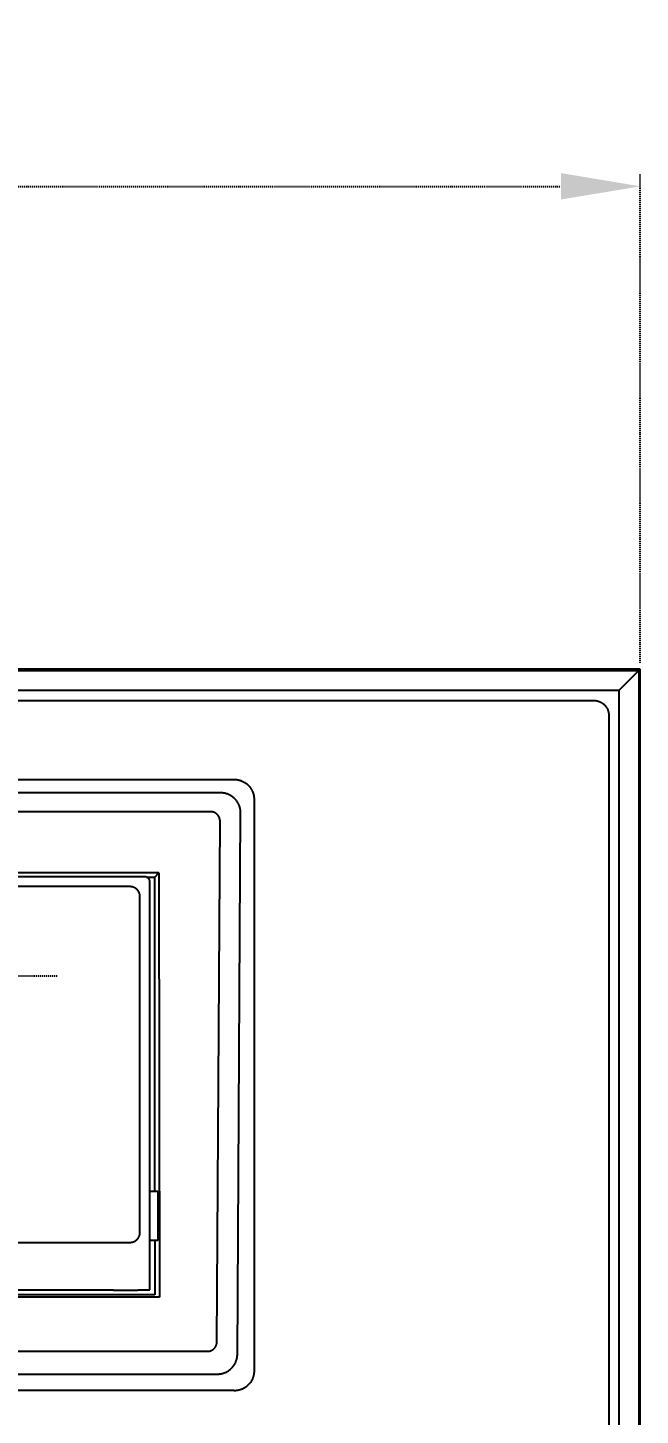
# Model space of a CAD drawing. Header units: millimetres. Extents: x 3663 to 4713, y -1 to 1484.
# Drawn here: x 4040.1 to 4102, y 781.7 to 921.8 of the extents above; entities that cross this region are included whole.
import ezdxf

# ---------------------------------------------------------------- set-up
doc = ezdxf.new("R2010")
doc.units = ezdxf.units.MM
doc.header["$LTSCALE"] = 0.1
doc.linetypes.add('CENTER', pattern=[0.6, 0.375, -0.075, 0.075, -0.075])
doc.layers.add('______', color=1, linetype='CENTER')
doc.layers.add('__________', color=255, linetype='Continuous')
doc.styles.get("Standard").update_dxf_attribs({"font": 'arial.ttf'})
doc.dimstyles.new('ISO-25', dxfattribs={"dimtxt": 12, "dimasz": 8, "dimexe": 1.25, "dimexo": 0.625, "dimgap": 2, "dimtad": 1, "dimtxsty": 'Standard', "dimcen": 2.5, "dimadec": 0, "dimazin": 0, "dimtfac": 1, "dimtmove": 0, "dimatfit": 3, "dimfxl": 1, "dimarcsym": 0})

# ---------------------------------------------------------------- blocks, each defined once
blk = doc.blocks.new('*D30')
at = {"layer": '______', "color": 0, "lineweight": -2, "transparency": 16777216}
for p, q in [((3871.96, 857.67), (3871.96, 907.02)), ((4101.96, 857.67), (4101.96, 907.02)), ((3879.96, 905.77), (4093.96, 905.77))]:
    blk.add_line(p, q, dxfattribs=at)
at = {"layer": '______', "color": 0, "transparency": 16777216}
for points in [[(3879.96, 907.11), (3879.96, 904.44), (3871.96, 905.77)], [(4093.96, 907.11), (4093.96, 904.44), (4101.96, 905.77)]]:
    blk.add_solid(points, dxfattribs=at)
at = {"layer": 'Defpoints', "color": 0, "transparency": 16777216}
for p in [(4101.96, 905.77), (3871.96, 857.04), (4101.96, 857.04)]:
    blk.add_point(p, dxfattribs=at)
at = {"layer": '______', "color": 0, "transparency": 16777216, "insert": (3986.96, 913.91), "char_height": 12, "attachment_point": 5}
blk.add_mtext('230', dxfattribs=at)

msp = doc.modelspace()

# ---------------------------------------------------------------- linework, layer by layer
at = {"layer": '______', "color": 1}
msp.add_line((4043.099, 826.041), (3928.174, 826.041), dxfattribs=at)
at = {"layer": '__________'}
for p, q in [((4101.964, 857.041), (3871.964, 857.041)), ((3872.103, 856.902), (4101.824, 856.902)), ((4101.824, 856.902), (4099.789, 854.867)), ((4101.824, 856.902), (4101.824, 457.181)), ((4101.964, 457.041), (4101.964, 857.041)), ((4099.789, 854.867), (3874.138, 854.867)), ((4099.789, 854.867), (4099.789, 459.216)), ((3876.602, 853.866), (4097.289, 853.867)), ((4097.289, 853.867), (4097.272, 853.849)), ((4097.289, 853.867), (4097.325, 853.866)), ((4097.325, 853.866), (4097.361, 853.865)), ((4097.361, 853.865), (4097.397, 853.863)), ((4097.397, 853.863), (4097.434, 853.86)), ((4097.434, 853.86), (4097.47, 853.856)), ((4097.47, 853.856), (4097.506, 853.851)), ((4097.506, 853.851), (4097.543, 853.845)), ((4097.543, 853.845), (4097.579, 853.839)), ((4097.579, 853.839), (4097.615, 853.831)), ((4097.615, 853.831), (4097.651, 853.823)), ((4097.651, 853.823), (4097.687, 853.813)), ((4097.687, 853.813), (4097.723, 853.803)), ((4097.723, 853.803), (4097.758, 853.792)), ((4097.758, 853.792), (4097.794, 853.78)), ((4097.794, 853.78), (4097.829, 853.767)), ((4097.829, 853.767), (4097.863, 853.753)), ((4097.863, 853.753), (4097.897, 853.738)), ((4097.897, 853.738), (4097.931, 853.723)), ((4097.931, 853.723), (4097.965, 853.706)), ((4097.965, 853.706), (4097.998, 853.689)), ((4097.998, 853.689), (4098.03, 853.671)), ((4098.03, 853.671), (4098.062, 853.652)), ((4098.062, 853.652), (4098.094, 853.633)), ((4098.094, 853.633), (4098.125, 853.613)), ((4098.125, 853.613), (4098.155, 853.592)), ((4098.155, 853.592), (4098.185, 853.57)), ((4098.185, 853.57), (4098.214, 853.548)), ((4098.214, 853.548), (4098.243, 853.525)), ((4098.243, 853.525), (4098.27, 853.501)), ((4098.27, 853.501), (4098.298, 853.477)), ((4098.298, 853.477), (4098.324, 853.453)), ((4098.324, 853.453), (4098.35, 853.428)), ((4098.35, 853.428), (4098.375, 853.402)), ((4098.375, 853.402), (4098.399, 853.375)), ((4098.399, 853.375), (4098.423, 853.348)), ((4098.423, 853.348), (4098.447, 853.321)), ((4098.447, 853.321), (4098.47, 853.292)), ((4098.47, 853.292), (4098.492, 853.263)), ((4098.492, 853.263), (4098.514, 853.233)), ((4098.514, 853.233), (4098.535, 853.203)), ((4098.535, 853.203), (4098.555, 853.172)), ((4098.555, 853.172), (4098.574, 853.14)), ((4098.574, 853.14), (4098.593, 853.108)), ((4098.593, 853.108), (4098.611, 853.076)), ((4098.611, 853.076), (4098.628, 853.043)), ((4098.628, 853.043), (4098.645, 853.009)), ((4098.645, 853.009), (4098.66, 852.975)), ((4098.66, 852.975), (4098.675, 852.941)), ((4098.675, 852.941), (4098.689, 852.906)), ((4098.689, 852.906), (4098.702, 852.872)), ((4098.702, 852.872), (4098.714, 852.836)), ((4098.714, 852.836), (4098.725, 852.801)), ((4098.725, 852.801), (4098.735, 852.765)), ((4098.735, 852.765), (4098.745, 852.729)), ((4098.745, 852.729), (4098.753, 852.693)), ((4098.753, 852.693), (4098.761, 852.657)), ((4098.761, 852.657), (4098.767, 852.621)), ((4098.767, 852.621), (4098.773, 852.584)), ((4098.773, 852.584), (4098.778, 852.548)), ((4098.778, 852.548), (4098.782, 852.512)), ((4098.782, 852.512), (4098.785, 852.475)), ((4098.785, 852.475), (4098.787, 852.439)), ((4098.787, 852.439), (4098.789, 852.403)), ((4098.789, 852.403), (4098.789, 461.716)), ((3912.898, 845.896), (4060.981, 845.896)), ((4060.981, 845.896), (4061.029, 845.896)), ((4061.029, 845.896), (4061.077, 845.894)), ((4061.077, 845.894), (4061.126, 845.891)), ((4061.126, 845.891), (4061.174, 845.887)), ((4061.174, 845.887), (4061.222, 845.882)), ((4061.222, 845.882), (4061.271, 845.875)), ((4061.271, 845.875), (4061.319, 845.867)), ((4061.319, 845.867), (4061.368, 845.859)), ((4061.368, 845.859), (4061.416, 845.848)), ((4061.416, 845.848), (4061.464, 845.837)), ((4061.464, 845.837), (4061.512, 845.825)), ((4061.512, 845.825), (4061.559, 845.811)), ((4061.559, 845.811), (4061.607, 845.796)), ((4061.607, 845.796), (4061.654, 845.78)), ((4061.654, 845.78), (4061.7, 845.762)), ((4061.7, 845.762), (4061.747, 845.744)), ((4061.747, 845.744), (4061.792, 845.724)), ((4061.792, 845.724), (4061.837, 845.704)), ((4061.837, 845.704), (4061.882, 845.682)), ((4061.882, 845.682), (4061.926, 845.659)), ((4061.926, 845.659), (4061.969, 845.635)), ((4061.969, 845.635), (4062.012, 845.61)), ((4062.012, 845.61), (4062.054, 845.584)), ((4062.054, 845.584), (4062.095, 845.557)), ((4062.095, 845.557), (4062.136, 845.529)), ((4062.136, 845.529), (4062.176, 845.5)), ((4062.176, 845.5), (4062.214, 845.471)), ((4062.214, 845.471), (4062.252, 845.44)), ((4062.252, 845.44), (4062.29, 845.409)), ((4062.29, 845.409), (4062.326, 845.377)), ((4062.326, 845.377), (4062.361, 845.344)), ((4062.361, 845.344), (4062.395, 845.311)), ((4062.395, 845.311), (4062.429, 845.276)), ((4062.429, 845.276), (4062.462, 845.241)), ((4062.462, 845.241), (4062.494, 845.205)), ((4062.494, 845.205), (4062.525, 845.168)), ((4062.525, 845.168), (4062.556, 845.13)), ((4062.556, 845.13), (4062.585, 845.091)), ((4062.585, 845.091), (4062.614, 845.051)), ((4062.614, 845.051), (4062.642, 845.011)), ((4062.642, 845.011), (4062.669, 844.969)), ((4062.669, 844.969), (4062.695, 844.927)), ((4062.695, 844.927), (4062.72, 844.885)), ((4062.72, 844.885), (4062.744, 844.841)), ((4062.744, 844.841), (4062.767, 844.797)), ((4062.767, 844.797), (4062.788, 844.753)), ((4062.788, 844.753), (4062.809, 844.707)), ((4062.809, 844.707), (4062.829, 844.662)), ((4062.829, 844.662), (4062.847, 844.616)), ((4062.847, 844.616), (4062.865, 844.569)), ((4059.677, 844.54), (3914.294, 844.54)), ((4059.722, 844.538), (4059.677, 844.54)), ((4059.767, 844.535), (4059.722, 844.538)), ((4059.812, 844.531), (4059.767, 844.535)), ((4059.857, 844.526), (4059.812, 844.531)), ((4059.903, 844.52), (4059.857, 844.526)), ((4059.949, 844.513), (4059.903, 844.52)), ((4059.995, 844.504), (4059.949, 844.513)), ((4060.041, 844.495), (4059.995, 844.504)), ((4060.087, 844.484), (4060.041, 844.495)), ((4060.134, 844.472), (4060.087, 844.484)), ((4060.18, 844.459), (4060.134, 844.472)), ((4060.226, 844.445), (4060.18, 844.459)), ((4060.272, 844.43), (4060.226, 844.445)), ((4060.318, 844.413), (4060.272, 844.43)), ((4060.364, 844.396), (4060.318, 844.413)), ((4060.41, 844.377), (4060.364, 844.396)), ((4060.455, 844.356), (4060.41, 844.377)), ((4060.5, 844.335), (4060.455, 844.356)), ((4060.545, 844.312), (4060.5, 844.335)), ((4060.589, 844.288), (4060.545, 844.312)), ((4060.633, 844.263), (4060.589, 844.288)), ((4060.677, 844.237), (4060.633, 844.263)), ((4060.719, 844.21), (4060.677, 844.237)), ((4060.762, 844.181), (4060.719, 844.21)), ((4060.803, 844.152), (4060.762, 844.181)), ((4060.844, 844.121), (4060.803, 844.152)), ((4060.884, 844.089), (4060.844, 844.121)), ((4060.923, 844.056), (4060.884, 844.089)), ((4060.962, 844.022), (4060.923, 844.056)), ((4061, 843.987), (4060.962, 844.022)), ((4061.036, 843.952), (4061, 843.987)), ((4061.072, 843.915), (4061.036, 843.952)), ((4061.107, 843.877), (4061.072, 843.915)), ((4061.141, 843.839), (4061.107, 843.877)), ((4061.174, 843.799), (4061.141, 843.839)), ((4061.206, 843.759), (4061.174, 843.799)), ((4061.237, 843.718), (4061.206, 843.759)), ((4061.266, 843.677), (4061.237, 843.718)), ((4061.295, 843.635), (4061.266, 843.677)), ((4061.322, 843.592), (4061.295, 843.635)), ((4061.348, 843.548), (4061.322, 843.592)), ((4061.373, 843.505), (4061.348, 843.548)), ((4061.397, 843.46), (4061.373, 843.505)), ((4061.42, 843.416), (4061.397, 843.46)), ((4061.441, 843.371), (4061.42, 843.416)), ((4061.461, 843.325), (4061.441, 843.371)), ((4061.48, 843.279), (4061.461, 843.325)), ((4061.498, 843.234), (4061.48, 843.279)), ((4061.515, 843.188), (4061.498, 843.234)), ((4062.865, 844.569), (4062.881, 844.522)), ((4062.881, 844.522), (4062.896, 844.475)), ((4062.896, 844.475), (4062.909, 844.427)), ((4062.909, 844.427), (4062.922, 844.379)), ((4062.922, 844.379), (4062.933, 844.331)), ((4062.933, 844.331), (4062.943, 844.283)), ((4062.943, 844.283), (4062.952, 844.235)), ((4062.952, 844.235), (4062.96, 844.186)), ((4062.96, 844.186), (4062.966, 844.138)), ((4062.966, 844.138), (4062.972, 844.089)), ((4062.972, 844.089), (4062.976, 844.041)), ((4062.976, 844.041), (4062.979, 843.993)), ((4062.979, 843.993), (4062.98, 843.944)), ((4062.98, 843.944), (4062.981, 786.186)), ((4058.62, 842.635), (3915.327, 842.634)), ((4058.643, 842.634), (4058.62, 842.635)), ((4058.666, 842.633), (4058.643, 842.634)), ((4058.689, 842.631), (4058.666, 842.633)), ((4058.712, 842.628), (4058.689, 842.631)), ((4058.735, 842.625), (4058.712, 842.628)), ((4058.758, 842.621), (4058.735, 842.625)), ((4058.781, 842.617), (4058.758, 842.621)), ((4058.804, 842.612), (4058.781, 842.617)), ((4058.827, 842.607), (4058.804, 842.612)), ((4058.85, 842.601), (4058.827, 842.607)), ((4058.872, 842.595), (4058.85, 842.601)), ((4058.895, 842.587), (4058.872, 842.595)), ((4058.917, 842.58), (4058.895, 842.587)), ((4058.939, 842.571), (4058.917, 842.58)), ((4058.961, 842.563), (4058.939, 842.571)), ((4058.983, 842.553), (4058.961, 842.563)), ((4059.005, 842.543), (4058.983, 842.553)), ((4059.026, 842.533), (4059.005, 842.543)), ((4059.047, 842.522), (4059.026, 842.533)), ((4059.068, 842.511), (4059.047, 842.522)), ((4059.088, 842.499), (4059.068, 842.511)), ((4059.108, 842.486), (4059.088, 842.499)), ((4059.128, 842.474), (4059.108, 842.486)), ((4059.147, 842.46), (4059.128, 842.474)), ((4059.166, 842.446), (4059.147, 842.46)), ((4059.184, 842.432), (4059.166, 842.446)), ((4059.202, 842.418), (4059.184, 842.432)), ((4059.22, 842.403), (4059.202, 842.418)), ((4059.237, 842.387), (4059.22, 842.403)), ((4059.254, 842.372), (4059.237, 842.387)), ((4059.27, 842.356), (4059.254, 842.372)), ((4059.286, 842.34), (4059.27, 842.356)), ((4059.302, 842.323), (4059.286, 842.34)), ((4059.317, 842.305), (4059.302, 842.323)), ((4059.332, 842.288), (4059.317, 842.305)), ((4059.346, 842.27), (4059.332, 842.288)), ((4059.36, 842.251), (4059.346, 842.27)), ((4059.374, 842.232), (4059.36, 842.251)), ((4059.387, 842.213), (4059.374, 842.232)), ((4059.4, 842.193), (4059.387, 842.213)), ((4059.412, 842.173), (4059.4, 842.193)), ((4059.424, 842.153), (4059.412, 842.173)), ((4059.436, 842.132), (4059.424, 842.153)), ((4059.446, 842.111), (4059.436, 842.132)), ((4059.457, 842.09), (4059.446, 842.111)), ((4059.467, 842.068), (4059.457, 842.09)), ((4059.476, 842.046), (4059.467, 842.068)), ((4059.485, 842.024), (4059.476, 842.046)), ((4059.493, 842.002), (4059.485, 842.024)), ((4059.5, 841.98), (4059.493, 842.002)), ((4059.507, 841.957), (4059.5, 841.98)), ((4059.514, 841.934), (4059.507, 841.957)), ((4059.52, 841.912), (4059.514, 841.934)), ((4059.525, 841.889), (4059.52, 841.912)), ((4059.53, 841.866), (4059.525, 841.889)), ((4059.534, 841.843), (4059.53, 841.866)), ((4059.537, 841.82), (4059.534, 841.843)), ((4059.54, 841.796), (4059.537, 841.82)), ((4061.296, 787.819), (4061.625, 842.548)), ((4061.53, 843.141), (4061.515, 843.188)), ((4061.544, 843.095), (4061.53, 843.141)), ((4061.557, 843.049), (4061.544, 843.095)), ((4061.569, 843.003), (4061.557, 843.049)), ((4061.58, 842.956), (4061.569, 843.003)), ((4061.589, 842.91), (4061.58, 842.956)), ((4061.597, 842.864), (4061.589, 842.91)), ((4061.605, 842.818), (4061.597, 842.864)), ((4061.611, 842.772), (4061.605, 842.818)), ((4061.616, 842.727), (4061.611, 842.772)), ((4061.62, 842.682), (4061.616, 842.727)), ((4061.623, 842.637), (4061.62, 842.682)), ((4061.624, 842.592), (4061.623, 842.637)), ((4061.625, 842.548), (4061.624, 842.592)), ((4059.231, 789.089), (4059.547, 841.682)), ((4059.543, 841.773), (4059.54, 841.796)), ((4059.545, 841.75), (4059.543, 841.773)), ((4059.546, 841.727), (4059.545, 841.75)), ((4059.547, 841.704), (4059.546, 841.727)), ((4059.547, 841.682), (4059.547, 841.704)), ((4053.383, 836.461), (3920.544, 836.461)), ((4052.964, 836.041), (4053.383, 836.461)), ((4053.383, 836.461), (4053.434, 793.639)), ((4051.975, 836.072), (3921.964, 836.073)), ((4050.488, 835.075), (3923.463, 835.075)), ((4050.512, 835.074), (4050.488, 835.075)), ((4050.536, 835.072), (4050.512, 835.074)), ((4050.56, 835.07), (4050.536, 835.072)), ((4050.584, 835.068), (4050.56, 835.07)), ((4050.608, 835.065), (4050.584, 835.068)), ((4050.632, 835.061), (4050.608, 835.065)), ((4050.657, 835.056), (4050.632, 835.061)), ((4050.681, 835.051), (4050.657, 835.056)), ((4050.705, 835.046), (4050.681, 835.051)), ((4050.729, 835.04), (4050.705, 835.046)), ((4050.752, 835.033), (4050.729, 835.04)), ((4050.776, 835.025), (4050.752, 835.033)), ((4050.8, 835.017), (4050.776, 835.025)), ((4050.823, 835.009), (4050.8, 835.017)), ((4050.846, 834.999), (4050.823, 835.009)), ((4050.869, 834.99), (4050.846, 834.999)), ((4050.891, 834.979), (4050.869, 834.99)), ((4050.914, 834.968), (4050.891, 834.979)), ((4050.936, 834.957), (4050.914, 834.968)), ((4050.957, 834.945), (4050.936, 834.957)), ((4050.979, 834.933), (4050.957, 834.945)), ((4051, 834.92), (4050.979, 834.933)), ((4051.02, 834.906), (4051, 834.92)), ((4051.041, 834.892), (4051.02, 834.906)), ((4051.06, 834.878), (4051.041, 834.892)), ((4051.08, 834.863), (4051.06, 834.878)), ((4051.099, 834.848), (4051.08, 834.863)), ((4051.117, 834.832), (4051.099, 834.848)), ((4051.135, 834.816), (4051.117, 834.832)), ((4051.153, 834.8), (4051.135, 834.816)), ((4051.986, 836.072), (4051.975, 836.072)), ((4051.997, 836.071), (4051.986, 836.072)), ((4052.009, 836.07), (4051.997, 836.071)), ((4052.02, 836.069), (4052.009, 836.07)), ((4052.032, 836.067), (4052.02, 836.069)), ((4052.044, 836.065), (4052.032, 836.067)), ((4052.055, 836.063), (4052.044, 836.065)), ((4052.067, 836.061), (4052.055, 836.063)), ((4052.079, 836.058), (4052.067, 836.061)), ((4052.09, 836.055), (4052.079, 836.058)), ((4052.102, 836.052), (4052.09, 836.055)), ((4052.114, 836.048), (4052.102, 836.052)), ((4052.126, 836.044), (4052.114, 836.048)), ((4052.137, 836.04), (4052.126, 836.044)), ((4052.134, 836.041), (4052.964, 836.041)), ((4052.149, 836.035), (4052.137, 836.04)), ((4052.161, 836.03), (4052.149, 836.035)), ((4052.172, 836.025), (4052.161, 836.03)), ((4052.183, 836.02), (4052.172, 836.025)), ((4052.195, 836.014), (4052.183, 836.02)), ((4052.206, 836.008), (4052.195, 836.014)), ((4052.217, 836.001), (4052.206, 836.008)), ((4052.228, 835.995), (4052.217, 836.001)), ((4052.239, 835.988), (4052.228, 835.995)), ((4052.25, 835.98), (4052.239, 835.988)), ((4052.26, 835.973), (4052.25, 835.98)), ((4052.27, 835.965), (4052.26, 835.973)), ((4052.28, 835.957), (4052.27, 835.965)), ((4052.29, 835.948), (4052.28, 835.957)), ((4052.3, 835.939), (4052.29, 835.948)), ((4052.31, 835.93), (4052.3, 835.939)), ((4052.319, 835.921), (4052.31, 835.93)), ((4052.328, 835.912), (4052.319, 835.921)), ((4052.337, 835.902), (4052.328, 835.912)), ((4052.345, 835.892), (4052.337, 835.902)), ((4052.353, 835.882), (4052.345, 835.892)), ((4052.361, 835.872), (4052.353, 835.882)), ((4052.369, 835.861), (4052.361, 835.872)), ((4052.377, 835.851), (4052.369, 835.861)), ((4052.384, 835.84), (4052.377, 835.851)), ((4052.391, 835.829), (4052.384, 835.84)), ((4052.397, 835.818), (4052.391, 835.829)), ((4052.403, 835.807), (4052.397, 835.818)), ((4052.409, 835.795), (4052.403, 835.807)), ((4052.415, 835.784), (4052.409, 835.795)), ((4052.42, 835.772), (4052.415, 835.784)), ((4052.425, 835.761), (4052.42, 835.772)), ((4052.43, 835.749), (4052.425, 835.761)), ((4052.434, 835.737), (4052.43, 835.749)), ((4052.438, 835.726), (4052.434, 835.737)), ((4052.442, 835.714), (4052.438, 835.726)), ((4052.445, 835.702), (4052.442, 835.714)), ((4052.448, 835.69), (4052.445, 835.702)), ((4052.451, 835.678), (4052.448, 835.69)), ((4052.454, 835.667), (4052.451, 835.678)), ((4052.456, 835.655), (4052.454, 835.667)), ((4052.458, 835.643), (4052.456, 835.655)), ((4052.459, 835.632), (4052.458, 835.643)), ((4052.461, 835.62), (4052.459, 835.632)), ((4052.462, 835.608), (4052.461, 835.62)), ((4052.463, 835.597), (4052.462, 835.608)), ((4052.463, 835.586), (4052.463, 835.597)), ((4052.463, 835.574), (4052.463, 835.586)), ((4052.464, 794.721), (4052.463, 835.574)), ((4052.964, 804.341), (4052.964, 836.041)), ((4051.17, 834.783), (4051.153, 834.8)), ((4051.187, 834.766), (4051.17, 834.783)), ((4051.203, 834.749), (4051.187, 834.766)), ((4051.219, 834.731), (4051.203, 834.749)), ((4051.235, 834.712), (4051.219, 834.731)), ((4051.25, 834.693), (4051.235, 834.712)), ((4051.265, 834.674), (4051.25, 834.693)), ((4051.28, 834.654), (4051.265, 834.674)), ((4051.293, 834.634), (4051.28, 834.654)), ((4051.307, 834.613), (4051.293, 834.634)), ((4051.32, 834.592), (4051.307, 834.613)), ((4051.332, 834.571), (4051.32, 834.592)), ((4051.344, 834.549), (4051.332, 834.571)), ((4051.356, 834.527), (4051.344, 834.549)), ((4051.367, 834.505), (4051.356, 834.527)), ((4051.377, 834.482), (4051.367, 834.505)), ((4051.387, 834.46), (4051.377, 834.482)), ((4051.396, 834.437), (4051.387, 834.46)), ((4051.405, 834.413), (4051.396, 834.437)), ((4051.413, 834.39), (4051.405, 834.413)), ((4051.421, 834.366), (4051.413, 834.39)), ((4051.427, 834.342), (4051.421, 834.366)), ((4051.434, 834.319), (4051.427, 834.342)), ((4051.439, 834.295), (4051.434, 834.319)), ((4051.444, 834.27), (4051.439, 834.295)), ((4051.449, 834.246), (4051.444, 834.27)), ((4051.453, 834.222), (4051.449, 834.246)), ((4051.456, 834.198), (4051.453, 834.222)), ((4051.459, 834.174), (4051.456, 834.198)), ((4051.461, 834.15), (4051.459, 834.174)), ((4051.462, 834.126), (4051.461, 834.15)), ((4051.463, 834.102), (4051.462, 834.126)), ((4051.464, 834.078), (4051.463, 834.102)), ((4051.463, 800.139), (4051.464, 834.078)), ((4052.464, 804.341), (4053.264, 804.341)), ((4053.264, 804.341), (4053.264, 804.341)), ((4053.264, 804.341), (4053.264, 804.341)), ((4053.264, 804.341), (4053.264, 799.341)), ((4051.384, 799.77), (4051.392, 799.791)), ((4051.392, 799.791), (4051.401, 799.813)), ((4051.401, 799.813), (4051.409, 799.835)), ((4051.409, 799.835), (4051.416, 799.857)), ((4051.416, 799.857), (4051.423, 799.878)), ((4051.423, 799.878), (4051.429, 799.9)), ((4051.429, 799.9), (4051.435, 799.922)), ((4051.435, 799.922), (4051.44, 799.944)), ((4051.44, 799.944), (4051.444, 799.966)), ((4051.444, 799.966), (4051.448, 799.988)), ((4051.448, 799.988), (4051.452, 800.01)), ((4051.452, 800.01), (4051.455, 800.032)), ((4051.455, 800.032), (4051.458, 800.053)), ((4051.458, 800.053), (4051.46, 800.075)), ((4051.46, 800.075), (4051.461, 800.097)), ((4051.461, 800.097), (4051.463, 800.118)), ((4051.463, 800.118), (4051.463, 800.139)), ((3923.439, 799.163), (4050.464, 799.163)), ((4050.464, 799.163), (4050.488, 799.163)), ((4050.488, 799.163), (4050.513, 799.164)), ((4050.513, 799.164), (4050.537, 799.166)), ((4050.537, 799.166), (4050.562, 799.168)), ((4050.562, 799.168), (4050.583, 799.17)), ((4050.583, 799.17), (4050.604, 799.173)), ((4050.604, 799.173), (4050.625, 799.176)), ((4050.625, 799.176), (4050.646, 799.179)), ((4050.646, 799.179), (4050.667, 799.184)), ((4050.667, 799.184), (4050.689, 799.188)), ((4050.689, 799.188), (4050.71, 799.193)), ((4050.71, 799.193), (4050.731, 799.199)), ((4050.731, 799.199), (4050.753, 799.205)), ((4050.753, 799.205), (4050.774, 799.212)), ((4050.774, 799.212), (4050.796, 799.219)), ((4050.796, 799.219), (4050.817, 799.227)), ((4050.817, 799.227), (4050.838, 799.235)), ((4050.838, 799.235), (4050.859, 799.244)), ((4050.859, 799.244), (4050.88, 799.253)), ((4050.88, 799.253), (4050.901, 799.263)), ((4050.901, 799.263), (4050.922, 799.274)), ((4050.922, 799.274), (4050.943, 799.285)), ((4050.943, 799.285), (4050.963, 799.296)), ((4050.963, 799.296), (4050.983, 799.308)), ((4050.983, 799.308), (4051.004, 799.32)), ((4051.004, 799.32), (4051.023, 799.333)), ((4051.023, 799.333), (4051.043, 799.347)), ((4051.043, 799.347), (4051.062, 799.361)), ((4051.062, 799.361), (4051.081, 799.375)), ((4051.081, 799.375), (4051.1, 799.39)), ((4051.1, 799.39), (4051.118, 799.406)), ((4051.118, 799.406), (4051.136, 799.422)), ((4051.136, 799.422), (4051.154, 799.438)), ((4051.154, 799.438), (4051.171, 799.455)), ((4051.171, 799.455), (4051.188, 799.472)), ((4051.188, 799.472), (4051.204, 799.49)), ((4051.204, 799.49), (4051.22, 799.508)), ((4051.22, 799.508), (4051.236, 799.526)), ((4051.236, 799.526), (4051.251, 799.545)), ((4051.251, 799.545), (4051.265, 799.564)), ((4051.265, 799.564), (4051.279, 799.583)), ((4051.279, 799.583), (4051.293, 799.603)), ((4051.293, 799.603), (4051.306, 799.623)), ((4051.306, 799.623), (4051.319, 799.643)), ((4051.319, 799.643), (4051.331, 799.664)), ((4051.331, 799.664), (4051.342, 799.685)), ((4051.342, 799.685), (4051.354, 799.706)), ((4051.354, 799.706), (4051.364, 799.727)), ((4051.364, 799.727), (4051.374, 799.748)), ((4051.374, 799.748), (4051.384, 799.77)), ((4053.264, 799.344), (4052.464, 799.341)), ((4052.964, 799.341), (4052.964, 794.041)), ((4053.264, 799.341), (4053.264, 799.344)), ((4053.264, 799.341), (4053.264, 799.341)), ((3924.542, 794.36), (4048.785, 794.36)), ((4048.785, 794.36), (4048.785, 794.359)), ((4048.785, 794.359), (4048.785, 794.358)), ((4048.785, 794.358), (4048.785, 794.358)), ((4048.785, 794.358), (4048.786, 794.357)), ((4048.786, 794.357), (4048.786, 794.356)), ((4048.786, 794.356), (4048.786, 794.356)), ((4048.786, 794.356), (4048.786, 794.355)), ((4048.786, 794.355), (4048.787, 794.354)), ((4048.787, 794.354), (4048.787, 794.354)), ((4048.787, 794.354), (4048.787, 794.353)), ((4048.787, 794.353), (4048.788, 794.352)), ((4048.788, 794.352), (4048.788, 794.352)), ((4048.788, 794.352), (4048.788, 794.351)), ((4048.788, 794.351), (4048.789, 794.351)), ((4048.789, 794.351), (4048.789, 794.35)), ((4048.789, 794.35), (4048.79, 794.349)), ((4048.79, 794.349), (4051.264, 794.349)), ((4051.264, 794.349), (4051.264, 794.36)), ((4051.264, 794.36), (4052.464, 794.36)), ((4051.264, 794.349), (4051.264, 794.349)), ((4051.264, 794.349), (4051.264, 794.349)), ((4051.264, 794.349), (4051.264, 794.349)), ((4052.464, 794.36), (4052.464, 794.721)), ((4053.434, 793.639), (3920.493, 793.639)), ((4052.964, 793.867), (4032.964, 793.867)), ((4052.964, 794.041), (4052.964, 793.867)), ((4059.061, 788.573), (4059.074, 788.594)), ((4059.074, 788.594), (4059.087, 788.614)), ((4059.087, 788.614), (4059.1, 788.634)), ((4059.1, 788.634), (4059.112, 788.655)), ((4059.112, 788.655), (4059.123, 788.676)), ((4059.123, 788.676), (4059.134, 788.698)), ((4059.134, 788.698), (4059.144, 788.719)), ((4059.144, 788.719), (4059.154, 788.741)), ((4059.154, 788.741), (4059.163, 788.762)), ((4059.163, 788.762), (4059.171, 788.784)), ((4059.171, 788.784), (4059.179, 788.806)), ((4059.179, 788.806), (4059.187, 788.828)), ((4059.187, 788.828), (4059.193, 788.85)), ((4059.193, 788.85), (4059.199, 788.872)), ((4059.199, 788.872), (4059.205, 788.894)), ((4059.205, 788.894), (4059.21, 788.916)), ((4059.21, 788.916), (4059.215, 788.938)), ((4059.215, 788.938), (4059.219, 788.96)), ((4059.219, 788.96), (4059.222, 788.982)), ((4059.222, 788.982), (4059.225, 789.003)), ((4059.225, 789.003), (4059.227, 789.025)), ((4059.227, 789.025), (4059.229, 789.046)), ((4059.229, 789.046), (4059.23, 789.068)), ((4059.23, 789.068), (4059.231, 789.089)), ((3915.624, 788.168), (4058.282, 788.168)), ((4058.282, 788.168), (4058.303, 788.168)), ((4058.303, 788.168), (4058.324, 788.169)), ((4058.324, 788.169), (4058.345, 788.17)), ((4058.345, 788.17), (4058.367, 788.172)), ((4058.367, 788.172), (4058.388, 788.174)), ((4058.388, 788.174), (4058.41, 788.176)), ((4058.41, 788.176), (4058.432, 788.18)), ((4058.432, 788.18), (4058.454, 788.183)), ((4058.454, 788.183), (4058.476, 788.188)), ((4058.476, 788.188), (4058.498, 788.193)), ((4058.498, 788.193), (4058.52, 788.198)), ((4058.52, 788.198), (4058.542, 788.204)), ((4058.542, 788.204), (4058.564, 788.21)), ((4058.564, 788.21), (4058.586, 788.218)), ((4058.586, 788.218), (4058.608, 788.225)), ((4058.608, 788.225), (4058.63, 788.234)), ((4058.63, 788.234), (4058.652, 788.242)), ((4058.652, 788.242), (4058.673, 788.252)), ((4058.673, 788.252), (4058.695, 788.262)), ((4058.695, 788.262), (4058.716, 788.273)), ((4058.716, 788.273), (4058.737, 788.284)), ((4058.737, 788.284), (4058.758, 788.296)), ((4058.758, 788.296), (4058.779, 788.308)), ((4058.779, 788.308), (4058.799, 788.321)), ((4058.799, 788.321), (4058.819, 788.334)), ((4058.819, 788.334), (4058.839, 788.348)), ((4058.839, 788.348), (4058.859, 788.363)), ((4058.859, 788.363), (4058.878, 788.378)), ((4058.878, 788.378), (4058.897, 788.393)), ((4058.897, 788.393), (4058.915, 788.409)), ((4058.915, 788.409), (4058.933, 788.426)), ((4058.933, 788.426), (4058.951, 788.443)), ((4058.951, 788.443), (4058.968, 788.46)), ((4058.968, 788.46), (4058.985, 788.478)), ((4058.985, 788.478), (4059.001, 788.497)), ((4059.001, 788.497), (4059.017, 788.515)), ((4059.017, 788.515), (4059.032, 788.534)), ((4059.032, 788.534), (4059.047, 788.554)), ((4059.047, 788.554), (4059.061, 788.573)), ((4061.17, 787.177), (4061.187, 787.223)), ((4061.187, 787.223), (4061.202, 787.27)), ((4061.202, 787.27), (4061.216, 787.316)), ((4061.216, 787.316), (4061.229, 787.362)), ((4061.229, 787.362), (4061.241, 787.408)), ((4061.241, 787.408), (4061.252, 787.455)), ((4061.252, 787.455), (4061.261, 787.501)), ((4061.261, 787.501), (4061.269, 787.547)), ((4061.269, 787.547), (4061.277, 787.593)), ((4061.277, 787.593), (4061.283, 787.638)), ((4061.283, 787.638), (4061.288, 787.684)), ((4061.288, 787.684), (4061.292, 787.729)), ((4061.292, 787.729), (4061.295, 787.774)), ((4061.295, 787.774), (4061.296, 787.819)), ((3914.578, 785.871), (4059.305, 785.87)), ((4059.305, 785.87), (4059.349, 785.871)), ((4059.349, 785.871), (4059.394, 785.873)), ((4059.394, 785.873), (4059.439, 785.876)), ((4059.439, 785.876), (4059.484, 785.88)), ((4059.484, 785.88), (4059.529, 785.885)), ((4059.529, 785.885), (4059.575, 785.891)), ((4059.575, 785.891), (4059.621, 785.898)), ((4059.621, 785.898), (4059.667, 785.907)), ((4059.667, 785.907), (4059.713, 785.916)), ((4059.713, 785.916), (4059.759, 785.927)), ((4059.759, 785.927), (4059.806, 785.938)), ((4059.806, 785.938), (4059.852, 785.951)), ((4059.852, 785.951), (4059.898, 785.966)), ((4059.898, 785.966), (4059.944, 785.981)), ((4059.944, 785.981), (4059.99, 785.998)), ((4059.99, 785.998), (4060.036, 786.015)), ((4060.036, 786.015), (4060.082, 786.034)), ((4060.082, 786.034), (4060.127, 786.055)), ((4060.127, 786.055), (4060.172, 786.076)), ((4060.172, 786.076), (4060.217, 786.099)), ((4060.217, 786.099), (4060.261, 786.122)), ((4060.261, 786.122), (4060.305, 786.147)), ((4060.305, 786.147), (4060.349, 786.174)), ((4060.349, 786.174), (4060.391, 786.201)), ((4060.391, 786.201), (4060.434, 786.23)), ((4060.434, 786.23), (4060.475, 786.259)), ((4060.475, 786.259), (4060.516, 786.29)), ((4060.516, 786.29), (4060.556, 786.322)), ((4060.556, 786.322), (4060.595, 786.355)), ((4060.595, 786.355), (4060.634, 786.389)), ((4060.634, 786.389), (4060.672, 786.423)), ((4060.672, 786.423), (4060.708, 786.459)), ((4060.708, 786.459), (4060.744, 786.496)), ((4060.744, 786.496), (4060.779, 786.534)), ((4060.779, 786.534), (4060.813, 786.572)), ((4060.813, 786.572), (4060.846, 786.612)), ((4060.846, 786.612), (4060.878, 786.652)), ((4060.878, 786.652), (4060.909, 786.693)), ((4060.909, 786.693), (4060.938, 786.734)), ((4060.938, 786.734), (4060.967, 786.776)), ((4060.967, 786.776), (4060.994, 786.819)), ((4060.994, 786.819), (4061.02, 786.862)), ((4061.02, 786.862), (4061.045, 786.906)), ((4061.045, 786.906), (4061.069, 786.951)), ((4061.069, 786.951), (4061.092, 786.995)), ((4061.092, 786.995), (4061.113, 787.04)), ((4061.113, 787.04), (4061.133, 787.086)), ((4061.133, 787.086), (4061.152, 787.131)), ((4061.152, 787.131), (4061.17, 787.177)), ((4062.943, 785.8), (4062.933, 785.752)), ((4062.952, 785.848), (4062.943, 785.8)), ((4062.96, 785.897), (4062.952, 785.848)), ((4062.966, 785.945), (4062.96, 785.897)), ((4062.972, 785.994), (4062.966, 785.945)), ((4062.976, 786.042), (4062.972, 785.994)), ((4062.979, 786.09), (4062.976, 786.042)), ((4062.98, 786.139), (4062.979, 786.09)), ((4062.981, 786.186), (4062.98, 786.139)), ((4061.882, 784.401), (4061.837, 784.379)), ((4061.926, 784.424), (4061.882, 784.401)), ((4061.969, 784.448), (4061.926, 784.424)), ((4062.012, 784.473), (4061.969, 784.448)), ((4062.054, 784.499), (4062.012, 784.473)), ((4062.095, 784.526), (4062.054, 784.499)), ((4062.136, 784.554), (4062.095, 784.526)), ((4062.176, 784.583), (4062.136, 784.554)), ((4062.214, 784.612), (4062.176, 784.583)), ((4062.252, 784.643), (4062.214, 784.612)), ((4062.29, 784.674), (4062.252, 784.643)), ((4062.326, 784.706), (4062.29, 784.674)), ((4062.361, 784.739), (4062.326, 784.706)), ((4062.395, 784.772), (4062.361, 784.739)), ((4062.429, 784.807), (4062.395, 784.772)), ((4062.462, 784.842), (4062.429, 784.807)), ((4062.494, 784.878), (4062.462, 784.842)), ((4062.525, 784.915), (4062.494, 784.878)), ((4062.556, 784.953), (4062.525, 784.915)), ((4062.585, 784.992), (4062.556, 784.953)), ((4062.614, 785.032), (4062.585, 784.992)), ((4062.642, 785.072), (4062.614, 785.032)), ((4062.669, 785.114), (4062.642, 785.072)), ((4062.695, 785.156), (4062.669, 785.114)), ((4062.72, 785.198), (4062.695, 785.156)), ((4062.744, 785.242), (4062.72, 785.198)), ((4062.767, 785.286), (4062.744, 785.242)), ((4062.788, 785.33), (4062.767, 785.286)), ((4062.809, 785.375), (4062.788, 785.33)), ((4062.829, 785.421), (4062.809, 785.375)), ((4062.847, 785.467), (4062.829, 785.421)), ((4062.865, 785.514), (4062.847, 785.467)), ((4062.881, 785.561), (4062.865, 785.514)), ((4062.896, 785.608), (4062.881, 785.561)), ((4062.909, 785.656), (4062.896, 785.608)), ((4062.922, 785.704), (4062.909, 785.656)), ((4062.933, 785.752), (4062.922, 785.704)), ((4060.971, 784.204), (3991.964, 784.187)), ((4061.029, 784.187), (4060.981, 784.187)), ((4061.077, 784.189), (4061.029, 784.187)), ((4061.126, 784.192), (4061.077, 784.189)), ((4061.174, 784.196), (4061.126, 784.192)), ((4061.222, 784.201), (4061.174, 784.196)), ((4061.271, 784.208), (4061.222, 784.201)), ((4061.319, 784.216), (4061.271, 784.208)), ((4061.368, 784.224), (4061.319, 784.216)), ((4061.416, 784.235), (4061.368, 784.224)), ((4061.464, 784.246), (4061.416, 784.235)), ((4061.512, 784.258), (4061.464, 784.246)), ((4061.559, 784.272), (4061.512, 784.258)), ((4061.607, 784.287), (4061.559, 784.272)), ((4061.654, 784.303), (4061.607, 784.287)), ((4061.7, 784.32), (4061.654, 784.303)), ((4061.747, 784.339), (4061.7, 784.32)), ((4061.792, 784.359), (4061.747, 784.339)), ((4061.837, 784.379), (4061.792, 784.359))]:
    msp.add_line(p, q, dxfattribs=at)

# ---------------------------------------------------------------- dimensions: what is measured, and where the dimension line sits
at = {"layer": '______', "color": 3}
dim = msp.add_linear_dim(base=(4101.964, 905.775), p1=(3871.964, 857.041), p2=(4101.964, 857.041), dimstyle='ISO-25', dxfattribs=at)
dim.commit()
dim.dimension.update_dxf_attribs({"geometry": '*D30', "text_midpoint": (3986.964, 913.906)})

doc.saveas('drawing.dxf')
